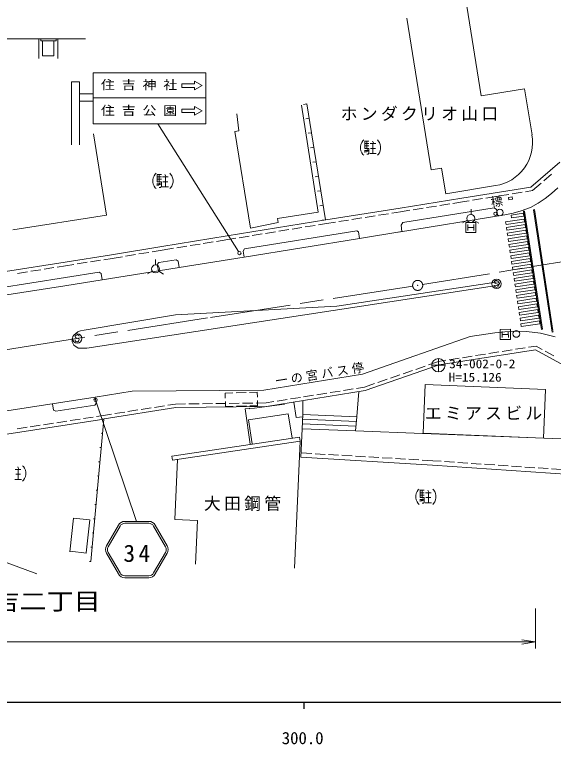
# Model space of a CAD drawing. Units: millimetres at full size, sheet at 1:1000; details may follow other scales. Extents: x 40000 to 680000, y 20000 to 380000.
# Drawn here: x 324878 to 405240, y 198715 to 307557 of the extents above; entities that cross this region are included whole.
import ezdxf
from ezdxf.enums import TextEntityAlignment as Align

# ---------------------------------------------------------------- set-up
doc = ezdxf.new("R2010")
doc.units = ezdxf.units.MM
doc.header["$LTSCALE"] = 1000
doc.linetypes.add('CHAIN', pattern=[18.5, 12, -1.5, 3.5, -1.5])
for name, color, linetype, lineweight in [('M-BGD', 7, 'Continuous', 13), ('M-BMK', 2, 'CHAIN', 13), ('M-BMK-SRVR', 3, 'Continuous', 13), ('M-STR-HTXT', 7, 'Continuous', 13), ('M-STR-STRC', 7, 'Continuous', 13), ('M-TTL-BAND', 7, 'Continuous', 25)]:
    doc.layers.add(name, color=color, linetype=linetype, lineweight=lineweight)
doc.layers.add('M-BMK-HTXT', color=7, linetype='Continuous')
doc.styles.add('ＭＳ ゴシック', font='')
doc.styles.get('ＭＳ ゴシック').set_extended_font_data('MS Gothic')

# ---------------------------------------------------------------- blocks, each defined once
blk = doc.blocks.new('open_arrow')
at = {"color": 0, "linetype": 'Continuous', "lineweight": -2}
blk.add_lwpolyline([(7.5, 1.25), (0, 0), (7.5, -1.25)], dxfattribs=at)

msp = doc.modelspace()

# ---------------------------------------------------------------- linework, layer by layer
at = {"layer": 'M-BGD'}
for p, q in [((394468, 295462), (392306, 308816)), ((383367, 307027), (387028, 284422)), ((317312, 303948), (328512, 303948)), ((328512, 303948), (328770, 303948)), ((328512, 303948), (328512, 301009)), ((328770, 303948), (328770, 303651)), ((331061, 303948), (328770, 303948)), ((331312, 303948), (331061, 303948)), ((331061, 303948), (331061, 303651)), ((331312, 303948), (331312, 301023)), ((331312, 303948), (335464, 303948)), ((331061, 303651), (328770, 303651)), ((329059, 301418), (329059, 303651)), ((330732, 301418), (330732, 303651)), ((330732, 301418), (329059, 301418)), ((400933, 296462), (394468, 295462)), ((402061, 289614), (400933, 296462)), ((370146, 278110), (367660, 294029)), ((368460, 294248), (367967, 294168)), ((371253, 276973), (368460, 294248)), ((358012, 292777), (358341, 290228)), ((368809, 292089), (368316, 292009)), ((338572, 277666), (336640, 289791)), ((357736, 290130), (358341, 290228)), ((360078, 275728), (357736, 290130)), ((369158, 289929), (368665, 289850)), ((376648, 288501), (376528, 288201)), ((376828, 288741), (376648, 288501)), ((376948, 288861), (376828, 288741)), ((377728, 288681), (377128, 288681)), ((377128, 288681), (377128, 287601)), ((377428, 288681), (377428, 287601)), ((378268, 288681), (378448, 288321)), ((378988, 288861), (379108, 288741)), ((379108, 288741), (379288, 288501)), ((379288, 288501), (379408, 288201)), ((369508, 287770), (369014, 287690)), ((376528, 288201), (376468, 287901)), ((376468, 287901), (376468, 287541)), ((376468, 287541), (376528, 287241)), ((377128, 288321), (377728, 288321)), ((377128, 287961), (377728, 287961)), ((377128, 287601), (377728, 287601)), ((377128, 287361), (377128, 287001)), ((377248, 287361), (377308, 287061)), ((377368, 287361), (377488, 287121)), ((377488, 287421), (377608, 287181)), ((377728, 287601), (377728, 286881)), ((377908, 288321), (378748, 288321)), ((377968, 287601), (378688, 287601)), ((378328, 288321), (378328, 286821)), ((379408, 288201), (379468, 287901)), ((379468, 287541), (379408, 287241)), ((379468, 287901), (379468, 287541)), ((376528, 287241), (376648, 286941)), ((376648, 286941), (376828, 286701)), ((376828, 286701), (376948, 286581)), ((377608, 286761), (377428, 286761)), ((377728, 286881), (377608, 286761)), ((378808, 286821), (377848, 286821)), ((379108, 286701), (378988, 286581)), ((379288, 286941), (379108, 286701)), ((379408, 287241), (379288, 286941)), ((369857, 285611), (369363, 285531)), ((406207, 285546), (401877, 281801)), ((387028, 284422), (388559, 284671)), ((389193, 280826), (388559, 284671)), ((345565, 283229), (345505, 282929)), ((345685, 283529), (345565, 283229)), ((345865, 283769), (345685, 283529)), ((345985, 283889), (345865, 283769)), ((346765, 283709), (346165, 283709)), ((346165, 283709), (346165, 282629)), ((346165, 283349), (346765, 283349)), ((346465, 283709), (346465, 282629)), ((346945, 283349), (347785, 283349)), ((347305, 283709), (347485, 283349)), ((347365, 283349), (347365, 281849)), ((348025, 283889), (348145, 283769)), ((348145, 283769), (348325, 283529)), ((348325, 283529), (348445, 283229)), ((348445, 283229), (348505, 282929)), ((370206, 283451), (369712, 283372)), ((404936, 283746), (403801, 282765)), ((345505, 282929), (345505, 282569)), ((345505, 282569), (345565, 282269)), ((345565, 282269), (345685, 281969)), ((345685, 281969), (345865, 281729)), ((346165, 282989), (346765, 282989)), ((346165, 282629), (346765, 282629)), ((346165, 282389), (346165, 282029)), ((346285, 282389), (346345, 282089)), ((346405, 282389), (346525, 282149)), ((346525, 282449), (346645, 282209)), ((346765, 281909), (346645, 281789)), ((346765, 282629), (346765, 281909)), ((347005, 282629), (347725, 282629)), ((348325, 281969), (348145, 281729)), ((348445, 282269), (348325, 281969)), ((348505, 282569), (348445, 282269)), ((348505, 282929), (348505, 282569)), ((396610, 282048), (389193, 280826)), ((403423, 282438), (402110, 281302)), ((345865, 281729), (345985, 281609)), ((346645, 281789), (346465, 281789)), ((347845, 281849), (346885, 281849)), ((348145, 281729), (348025, 281609)), ((370555, 281292), (370061, 281212)), ((401877, 281801), (391577, 280158)), ((400588, 281058), (399107, 280820)), ((402110, 281302), (401082, 281137)), ((403987, 280125), (404975, 280880)), ((404975, 280880), (405913, 281743)), ((382362, 278686), (391577, 280158)), ((392690, 279790), (391662, 279625)), ((394664, 280107), (393183, 279869)), ((396639, 280424), (395158, 280186)), ((398614, 280741), (397133, 280503)), ((399094, 280382), (398541, 280302)), ((398541, 280302), (398593, 279939)), ((398593, 279939), (399147, 280019)), ((399147, 280019), (399094, 280382)), ((402954, 279433), (403987, 280125)), ((370904, 279133), (370411, 279053)), ((371312, 276928), (382362, 278686)), ((396405, 278731), (382774, 276566)), ((384339, 278455), (385820, 278692)), ((386314, 278770), (387795, 279007)), ((388289, 279086), (389770, 279323)), ((390264, 279401), (391662, 279625)), ((396405, 278731), (396757, 278506)), ((400422, 278269), (401838, 278790)), ((401838, 278790), (402954, 279433)), ((324612, 275441), (338572, 277666)), ((364068, 277160), (370146, 278110)), ((377169, 277313), (378650, 277549)), ((379144, 277627), (380626, 277863)), ((381119, 277942), (382447, 278153)), ((382145, 275109), (398005, 277670)), ((382447, 278153), (383845, 278376)), ((392952, 277761), (392995, 278560)), ((396757, 278506), (396956, 277501)), ((398005, 277670), (399223, 277950)), ((399223, 277950), (400422, 278269)), ((400938, 278246), (400790, 278223)), ((402399, 278468), (402251, 278446)), ((356590, 274543), (371312, 276928)), ((360078, 275728), (364191, 276533)), ((364191, 276533), (364068, 277160)), ((371253, 276973), (370760, 276894)), ((371397, 276395), (372725, 276606)), ((373219, 276685), (374700, 276920)), ((375194, 276999), (376675, 277235)), ((382536, 276151), (382774, 276566)), ((392391, 276878), (391687, 276498)), ((393436, 276857), (394125, 276451)), ((364283, 275242), (365764, 275482)), ((366258, 275562), (367738, 275802)), ((368232, 275882), (369713, 276122)), ((370206, 276202), (371397, 276395)), ((382658, 275190), (382536, 276151)), ((346823, 272962), (356590, 274543)), ((358361, 274283), (359841, 274523)), ((359167, 272615), (375900, 275326)), ((360335, 274603), (361816, 274843)), ((362309, 274923), (363790, 275163)), ((375900, 275326), (376161, 275135)), ((376161, 275135), (376313, 274161)), ((376313, 274161), (382658, 275190)), ((351052, 273100), (352533, 273339)), ((353027, 273419), (354507, 273659)), ((355001, 273739), (356676, 274010)), ((356676, 274010), (357867, 274203)), ((359114, 271394), (376313, 274161)), ((339341, 271739), (346823, 272962)), ((345390, 272180), (346910, 272429)), ((346910, 272429), (348585, 272700)), ((349078, 272780), (350559, 273020)), ((358966, 272287), (359167, 272615)), ((359114, 271394), (358966, 272287)), ((332396, 270627), (339341, 271739)), ((338177, 271005), (339429, 271206)), ((339429, 271206), (340949, 271454)), ((341442, 271535), (342922, 271777)), ((343416, 271858), (344896, 272100)), ((345906, 270226), (345914, 271026)), ((349404, 269851), (359114, 271394)), ((323512, 269228), (332396, 270627)), ((331249, 269900), (332482, 270094)), ((332482, 270094), (333733, 270295)), ((334227, 270374), (335708, 270611)), ((336202, 270690), (337683, 270926)), ((346151, 270300), (346374, 270584)), ((346320, 269337), (346151, 270300)), ((346374, 270584), (348993, 270996)), ((348993, 270996), (349270, 270808)), ((349270, 270808), (349404, 269851)), ((317376, 265965), (337478, 269145)), ((325322, 268967), (326804, 269200)), ((327298, 269278), (328780, 269511)), ((329274, 269589), (330755, 269822)), ((337478, 269145), (337775, 268943)), ((337775, 268943), (337934, 267998)), ((337934, 267998), (346320, 269337)), ((345391, 269307), (344714, 268882)), ((346320, 269337), (349404, 269851)), ((346398, 269292), (347062, 268846)), ((332393, 267110), (337934, 267998)), ((318418, 264923), (332393, 267110)), ((335674, 257820), (397096, 267188)), ((396989, 267712), (372914, 264060)), ((372914, 264060), (348897, 262762)), ((348897, 262762), (335230, 260477)), ((396494, 260118), (397977, 260243)), ((397977, 260243), (399537, 260325)), ((399537, 260325), (401239, 260292)), ((401239, 260292), (403301, 260029)), ((382585, 255970), (392814, 259556)), ((392814, 259556), (396494, 260118)), ((403301, 260029), (405523, 259498)), ((402645, 258125), (401543, 257951)), ((403569, 257619), (402645, 258125)), ((402549, 257574), (388224, 255305)), ((395123, 256934), (393642, 256700)), ((397098, 257247), (395617, 257013)), ((399074, 257560), (397592, 257325)), ((401049, 257873), (399568, 257638)), ((411465, 252688), (402549, 257574)), ((405323, 256658), (404008, 257379)), ((376767, 253915), (382585, 255970)), ((388095, 255821), (386590, 255301)), ((389197, 255996), (388095, 255821)), ((391172, 256309), (389691, 256074)), ((393148, 256622), (391666, 256387)), ((388224, 255305), (377182, 251486)), ((386118, 255137), (384700, 254647)), ((362034, 251540), (376767, 253915)), ((382337, 253830), (380920, 253340)), ((384227, 254484), (382810, 253993)), ((378557, 252522), (377052, 252002)), ((380447, 253176), (379030, 252686)), ((342438, 251374), (362034, 251540)), ((377182, 251486), (362427, 249115)), ((375394, 251735), (373913, 251497)), ((377052, 252002), (375887, 251815)), ((386131, 252369), (385836, 245139)), ((386131, 252369), (404064, 251637)), ((404064, 251637), (403769, 244407)), ((336911, 250519), (322247, 248259)), ((337060, 249570), (336911, 250519)), ((336912, 250514), (342438, 251374)), ((357427, 251145), (356283, 251114)), ((356283, 251114), (356304, 250356)), ((359426, 251199), (357926, 251158)), ((361069, 251244), (359926, 251213)), ((361090, 250487), (361069, 251244)), ((367495, 250466), (366014, 250228)), ((369470, 250784), (367989, 250546)), ((371444, 251101), (369963, 250863)), ((373419, 251418), (371938, 251180)), ((376217, 251331), (375913, 247625)), ((330689, 248577), (330540, 249526)), ((331023, 248413), (336823, 249308)), ((336823, 249308), (337060, 249570)), ((348894, 249482), (347716, 249296)), ((350388, 249500), (348894, 249482)), ((352388, 249524), (350888, 249506)), ((354388, 249548), (352888, 249530)), ((356388, 249573), (354888, 249554)), ((356318, 249856), (356338, 249098)), ((358388, 249597), (356888, 249579)), ((360387, 249621), (358888, 249603)), ((365145, 249481), (359929, 248771)), ((362381, 249645), (360887, 249627)), ((361124, 249229), (361103, 249987)), ((363546, 249832), (362381, 249645)), ((365520, 250149), (364039, 249911)), ((365151, 249566), (365145, 249481)), ((366882, 247467), (366527, 249775)), ((367876, 249984), (367858, 247924)), ((330689, 248577), (331023, 248413)), ((348939, 248953), (338225, 247260)), ((341296, 248281), (339814, 248047)), ((343271, 248594), (341790, 248359)), ((345247, 248906), (343765, 248672)), ((347222, 249218), (345741, 248984)), ((362427, 249115), (348939, 248953)), ((356338, 249098), (357482, 249130)), ((357981, 249143), (359481, 249184)), ((359921, 248840), (359284, 248740)), ((359284, 248740), (360025, 243481)), ((359929, 248771), (359921, 248840)), ((359981, 249198), (361124, 249229)), ((321849, 244720), (338200, 247229)), ((333155, 247001), (334637, 247229)), ((335132, 247304), (336614, 247532)), ((336245, 225985), (338200, 247229)), ((337108, 247608), (338118, 247763)), ((338200, 247229), (338001, 247247)), ((339320, 247969), (338142, 247783)), ((365693, 248014), (359774, 247115)), ((359774, 247115), (360320, 243522)), ((366275, 244374), (365693, 248014)), ((367846, 247580), (366882, 247467)), ((367858, 247924), (367784, 245793)), ((367834, 247214), (375848, 246887)), ((375907, 247579), (367858, 247924)), ((375730, 245505), (375907, 247579)), ((325247, 245788), (326730, 246015)), ((327224, 246091), (328707, 246318)), ((329201, 246394), (330684, 246622)), ((331178, 246698), (332661, 246925)), ((367809, 246504), (375789, 246196)), ((338004, 245105), (337805, 245123)), ((367784, 245793), (367590, 241549)), ((367784, 245793), (375730, 245505)), ((385702, 245090), (375730, 245505)), ((385702, 245090), (408048, 244209)), ((385836, 245139), (403769, 244407)), ((367367, 244526), (348320, 241683)), ((348406, 241104), (367453, 243948)), ((366610, 224983), (367453, 243948)), ((367453, 243948), (367367, 244526)), ((337809, 242980), (337610, 242998)), ((348320, 241683), (348406, 241104)), ((367628, 242188), (369212, 242094)), ((369711, 242064), (371209, 241975)), ((371708, 241946), (373205, 241857)), ((373704, 241827), (375202, 241738)), ((375701, 241709), (377198, 241620)), ((337613, 240856), (337414, 240874)), ((349191, 241221), (348780, 232280)), ((367590, 241549), (387229, 240383)), ((377697, 241590), (379195, 241501)), ((379694, 241472), (381191, 241383)), ((381690, 241353), (383188, 241264)), ((383687, 241234), (385184, 241145)), ((385683, 241116), (387267, 241022)), ((387267, 241022), (388501, 240937)), ((389000, 240903), (390496, 240800)), ((390995, 240766), (392491, 240663)), ((392990, 240629), (394487, 240526)), ((324988, 239733), (325828, 239733)), ((325348, 240093), (325528, 239733)), ((325408, 239733), (325408, 238233)), ((326068, 240273), (326188, 240153)), ((326188, 240153), (326368, 239913)), ((326368, 239913), (326488, 239613)), ((326488, 239613), (326548, 239313)), ((387223, 240383), (412138, 238671)), ((394986, 240491), (396482, 240389)), ((396981, 240354), (398477, 240251)), ((398976, 240217), (400473, 240114)), ((400971, 240080), (402468, 239977)), ((402967, 239943), (404463, 239840)), ((404962, 239806), (406458, 239703)), ((325048, 239013), (325768, 239013)), ((326488, 238653), (326368, 238353)), ((326548, 238953), (326488, 238653)), ((326548, 239313), (326548, 238953)), ((337418, 238731), (337219, 238750)), ((325888, 238233), (324928, 238233)), ((326188, 238113), (326068, 237993)), ((326368, 238353), (326188, 238113)), ((337222, 236607), (337023, 236625)), ((384907, 236431), (384787, 236131)), ((385087, 236671), (384907, 236431)), ((385207, 236791), (385087, 236671)), ((385987, 236611), (385387, 236611)), ((385387, 236611), (385387, 235531)), ((385387, 236251), (385987, 236251)), ((385687, 236611), (385687, 235531)), ((386167, 236251), (387007, 236251)), ((386527, 236611), (386707, 236251)), ((386587, 236251), (386587, 234751)), ((387247, 236791), (387367, 236671)), ((387367, 236671), (387547, 236431)), ((387547, 236431), (387667, 236131)), ((384787, 236131), (384727, 235831)), ((384727, 235831), (384727, 235471)), ((384727, 235471), (384787, 235171)), ((384787, 235171), (384907, 234871)), ((385387, 235891), (385987, 235891)), ((385387, 235531), (385987, 235531)), ((385387, 235291), (385387, 234931)), ((385507, 235291), (385567, 234991)), ((385627, 235291), (385747, 235051)), ((385747, 235351), (385867, 235111)), ((385987, 235531), (385987, 234811)), ((386227, 235531), (386947, 235531)), ((387667, 235171), (387547, 234871)), ((387667, 236131), (387727, 235831)), ((387727, 235471), (387667, 235171)), ((387727, 235831), (387727, 235471)), ((337027, 234483), (336828, 234501)), ((384907, 234871), (385087, 234631)), ((385087, 234631), (385207, 234511)), ((385867, 234691), (385687, 234691)), ((385987, 234811), (385867, 234691)), ((387067, 234751), (386107, 234751)), ((387367, 234631), (387247, 234511)), ((387547, 234871), (387367, 234631)), ((333643, 232470), (333117, 227459)), ((336059, 232217), (333643, 232470)), ((336082, 232214), (335562, 227262)), ((336832, 232358), (336632, 232377)), ((348780, 232280), (352149, 232126)), ((351860, 225612), (352149, 232126)), ((336636, 230234), (336437, 230252)), ((335581, 227260), (333165, 227514)), ((336441, 228109), (336241, 228128)), ((319279, 227451), (328173, 224129)), ((336245, 225985), (336046, 226003))]:
    msp.add_line(p, q, dxfattribs=at)
msp.add_lwpolyline([(335674, 257820), (334340, 257804), (333714, 258271), (333457, 258737), (333444, 259232), (333729, 259755), (334306, 260239), (334710, 260388), (335230, 260477)], dxfattribs=at)
for centre, radius in [((392919, 277162), 600), ((396590, 277853), 250), ((397247, 278035), 500), ((345899, 269626), 600), ((399708, 259929), 500)]:
    msp.add_circle(centre, radius, dxfattribs=at)
for centre, radius, start, end in [((395602, 288506), 6536, 278.87555, 9.72784), ((396860, 267413), 326, 316.41031, 66.55367)]:
    msp.add_arc(centre, radius, start, end, dxfattribs=at)
at = {"layer": 'M-BMK'}
for p, q in [((413944, 271899), (385737, 267291)), ((384255, 267056), (353629, 262331)), ((353629, 262331), (310986, 255591))]:
    msp.add_line(p, q, dxfattribs=at)
for radius in [750, 30]:
    msp.add_circle((384996, 267170), radius, dxfattribs=at)
at = {"layer": 'M-BMK-SRVR'}
for p, q in [((388091, 256268), (388099, 254268)), ((387095, 255264), (389095, 255272))]:
    msp.add_line(p, q, dxfattribs=at)
msp.add_circle((388095, 255268), 1000, dxfattribs=at)
at = {"layer": 'M-STR-HTXT'}
for p, q in [((402549, 219000), (402549, 213000)), ((187086, 214000), (402549, 214000))]:
    msp.add_line(p, q, dxfattribs=at)
at = {"layer": 'M-STR-STRC'}
for p, q in [((336605, 298853), (336605, 291277)), ((336605, 298853), (353422, 298853)), ((353422, 298853), (353422, 291277)), ((333341, 297510), (334564, 297510)), ((333341, 297510), (333341, 288119)), ((334564, 288119), (334564, 297510)), ((349799, 297236), (351703, 297236)), ((349799, 296702), (349799, 297236)), ((351703, 297236), (351703, 297616)), ((351703, 297616), (352845, 296969)), ((351703, 296702), (349799, 296702)), ((352845, 296969), (351703, 296322)), ((351703, 296322), (351703, 296702)), ((334564, 295732), (336605, 295732)), ((336605, 295144), (353422, 295144)), ((336605, 294644), (334564, 294644)), ((349799, 293476), (351703, 293476)), ((349799, 292943), (349799, 293476)), ((351703, 292943), (349799, 292943)), ((351703, 293476), (351703, 293857)), ((351703, 293857), (352845, 293209)), ((352845, 293209), (351703, 292562)), ((351703, 292562), (351703, 292943)), ((336605, 291277), (353422, 291277)), ((358272, 272203), (346246, 291277)), ((398941, 277655), (400743, 277937)), ((399008, 277230), (398941, 277655)), ((400743, 277937), (400810, 277512)), ((400790, 278223), (403477, 260612)), ((403625, 260634), (400938, 278246)), ((402251, 278446), (405032, 260220)), ((402399, 278468), (405146, 260463)), ((392176, 275066), (392176, 276566)), ((392176, 276566), (393676, 276566)), ((393676, 276566), (393676, 275066)), ((400887, 277061), (398109, 276658)), ((398109, 276658), (398170, 276235)), ((398170, 276235), (400948, 276638)), ((400810, 277512), (399008, 277230)), ((400948, 276638), (400887, 277061)), ((392476, 276266), (392476, 275366)), ((392476, 275816), (393376, 275816)), ((393376, 276266), (393376, 275366)), ((398235, 275813), (401012, 276230)), ((398299, 275390), (398235, 275813)), ((401075, 275807), (398299, 275390)), ((401139, 275384), (398362, 274968)), ((401012, 276230), (401075, 275807)), ((401202, 274962), (401139, 275384)), ((393676, 275066), (392176, 275066)), ((398362, 274968), (398426, 274545)), ((398426, 274545), (401202, 274962)), ((398489, 274123), (401265, 274539)), ((401265, 274539), (401329, 274117)), ((398552, 273700), (398489, 274123)), ((401329, 274117), (398552, 273700)), ((401392, 273694), (398616, 273278)), ((398616, 273278), (398679, 272855)), ((398679, 272855), (401456, 273272)), ((401456, 273272), (401392, 273694)), ((398743, 272432), (401519, 272849)), ((398806, 272010), (398743, 272432)), ((401582, 272427), (398806, 272010)), ((401519, 272849), (401582, 272427)), ((401646, 272004), (398869, 271587)), ((398869, 271587), (398933, 271165)), ((398933, 271165), (401709, 271581)), ((401773, 271159), (398996, 270742)), ((401709, 271581), (401646, 272004)), ((401836, 270736), (401773, 271159)), ((398996, 270742), (399060, 270320)), ((399060, 270320), (401836, 270736)), ((399123, 269897), (401899, 270314)), ((401899, 270314), (401963, 269891)), ((399186, 269475), (399123, 269897)), ((401963, 269891), (399186, 269475)), ((402026, 269469), (399250, 269052)), ((399250, 269052), (399313, 268629)), ((399313, 268629), (402090, 269046)), ((402090, 269046), (402026, 269469)), ((396535, 267830), (396445, 267733)), ((396627, 267895), (396535, 267830)), ((396743, 267919), (396627, 267895)), ((396824, 267907), (396743, 267919)), ((396925, 267857), (396824, 267907)), ((397002, 267804), (396925, 267857)), ((397026, 267726), (397002, 267804)), ((399377, 268207), (402153, 268624)), ((399440, 267784), (399377, 268207)), ((402217, 268201), (399440, 267784)), ((402280, 267778), (399503, 267362)), ((402153, 268624), (402217, 268201)), ((402343, 267356), (402280, 267778)), ((396436, 267111), (396409, 267188)), ((396445, 267733), (396434, 267654)), ((396434, 267654), (396494, 267526)), ((396495, 266987), (396436, 267111)), ((396494, 267526), (396600, 267475)), ((396567, 266936), (396495, 266987)), ((396669, 266883), (396567, 266936)), ((396600, 267475), (396972, 267343)), ((396753, 266871), (396669, 266883)), ((396871, 266891), (396753, 266871)), ((396958, 266958), (396871, 266891)), ((397008, 267063), (396958, 266958)), ((396972, 267343), (397029, 267222)), ((397029, 267222), (397008, 267063)), ((399503, 267362), (399567, 266939)), ((399567, 266939), (402343, 267356)), ((399630, 266517), (402407, 266933)), ((402407, 266933), (402470, 266511)), ((399694, 266094), (399630, 266517)), ((402470, 266511), (399694, 266094)), ((402534, 266088), (399757, 265672)), ((399757, 265672), (399820, 265249)), ((399820, 265249), (402597, 265666)), ((402597, 265666), (402534, 266088)), ((399884, 264826), (402660, 265243)), ((399947, 264404), (399884, 264826)), ((402724, 264821), (399947, 264404)), ((402660, 265243), (402724, 264821)), ((402787, 264398), (400011, 263981)), ((400011, 263981), (400074, 263559)), ((400074, 263559), (402851, 263975)), ((402914, 263553), (400137, 263136)), ((402851, 263975), (402787, 264398)), ((402977, 263130), (402914, 263553)), ((400137, 263136), (400201, 262714)), ((400201, 262714), (402977, 263130)), ((403041, 262708), (400264, 262291)), ((403104, 262285), (403041, 262708)), ((400264, 262291), (400328, 261869)), ((400328, 261869), (403104, 262285)), ((400391, 261446), (403168, 261863)), ((400454, 261023), (400391, 261446)), ((403231, 261440), (400454, 261023)), ((403168, 261863), (403231, 261440)), ((397316, 260617), (398816, 260620)), ((397319, 259117), (397316, 260617)), ((397617, 260318), (397618, 259418)), ((398517, 260319), (398518, 259419)), ((398816, 260620), (398819, 259120)), ((403625, 260634), (403477, 260612)), ((405032, 260220), (405180, 260242)), ((405180, 260242), (405172, 260296)), ((333898, 258983), (333871, 259060)), ((333908, 259605), (333897, 259526)), ((333897, 259526), (333957, 259398)), ((333998, 259702), (333908, 259605)), ((333957, 259398), (334062, 259347)), ((334090, 259767), (333998, 259702)), ((334062, 259347), (334435, 259215)), ((334206, 259791), (334090, 259767)), ((334287, 259779), (334206, 259791)), ((334388, 259729), (334287, 259779)), ((334465, 259677), (334388, 259729)), ((334435, 259215), (334491, 259094)), ((334489, 259598), (334465, 259677)), ((334491, 259094), (334470, 258935)), ((398819, 259120), (397319, 259117)), ((397618, 259868), (398518, 259869)), ((333957, 258859), (333898, 258983)), ((334030, 258808), (333957, 258859)), ((334132, 258755), (334030, 258808)), ((334216, 258743), (334132, 258755)), ((334333, 258763), (334216, 258743)), ((334421, 258831), (334333, 258763)), ((334470, 258935), (334421, 258831)), ((336949, 250087), (343063, 231978)), ((344885, 231978), (341328, 231978)), ((340358, 231418), (338580, 228338)), ((338823, 228198), (340601, 231278)), ((341328, 231698), (344885, 231698)), ((345612, 231278), (347391, 228198)), ((347633, 228338), (345855, 231418)), ((338580, 227218), (340358, 224138)), ((340601, 224278), (338823, 227358)), ((347391, 227358), (345612, 224278)), ((345855, 224138), (347633, 227218)), ((344885, 223858), (341328, 223858)), ((344885, 223578), (341328, 223578))]:
    msp.add_line(p, q, dxfattribs=at)
for centre, radius in [((358407, 271989), 250), ((396766, 267393), 700), ((334228, 259265), 700), ((336949, 250087), 250)]:
    msp.add_circle(centre, radius, dxfattribs=at)
for centre, radius, start, end in [((341328, 230858), 1120, 90, 150), ((344885, 230858), 1120, 30, 90), ((341328, 230858), 840, 90, 150), ((344885, 230858), 840, 30, 90), ((339550, 227778), 1120, 150, 210), ((339550, 227778), 840, 150, 210), ((346663, 227778), 840, 330, 30.00002), ((346663, 227778), 1120, 330, 30), ((341328, 224698), 840, 210, 270), ((344885, 224698), 840, 270, 330), ((341328, 224698), 1120, 210, 270), ((344885, 224698), 1120, 270, 330)]:
    msp.add_arc(centre, radius, start, end, dxfattribs=at)
at = {"layer": 'M-TTL-BAND'}
for p, q in [((40000, 205000), (579000, 205000)), ((368000, 205000), (368000, 204000))]:
    msp.add_line(p, q, dxfattribs=at)

# ---------------------------------------------------------------- block references
at = {"layer": 'M-STR-HTXT', "xscale": 267, "yscale": 267, "rotation": 180}
msp.add_blockref('open_arrow', (402549, 214000), dxfattribs=at)

# ---------------------------------------------------------------- texts
at = {"layer": 'M-BGD', "style": 'ＭＳ ゴシック'}
msp.add_text('標', height=1320, rotation=9.039, dxfattribs=at).set_placement((396064, 278496), align=Align.BOTTOM_LEFT)
at = {"layer": 'M-BGD', "char_height": 1833, "attachment_point": 7, "style": 'ＭＳ ゴシック'}
for s, insert in [('\\T1.2;ホンダクリオ山口', (373510, 291698)), ('\\T1.2;エミアスビル', (386062, 247108)), ('\\T1.2;大田鋼管', (353123, 233525))]:
    msp.add_mtext(s, dxfattribs=dict(at, insert=insert))
at = {"layer": 'M-BGD', "insert": (363921, 252078), "char_height": 1320, "attachment_point": 7, "rotation": 9.1, "style": 'ＭＳ ゴシック'}
msp.add_mtext('\\T1.28;一の宮バス停', dxfattribs=at)
at = {"layer": 'M-BMK-HTXT', "style": 'ＭＳ ゴシック', "width": 1.15}
msp.add_text('一の宮住吉二丁目', height=2566, dxfattribs=at).set_placement((305500, 218000), align=Align.BOTTOM_LEFT)
at = {"layer": 'M-BMK-SRVR', "style": 'ＭＳ ゴシック', "width": 1.1}
for s, p in [('34-002-0-2', (389693, 254418)), ('H=15.126', (389616, 252419))]:
    msp.add_text(s, height=1320, dxfattribs=at).set_placement(p, align=Align.BOTTOM_LEFT)
at = {"layer": 'M-STR-STRC', "style": 'ＭＳ ゴシック', "width": 1.15}
for s, p in [('住 吉 神 社', (337753, 296027)), ('住 吉 公 園', (337753, 292181))]:
    msp.add_text(s, height=1320, dxfattribs=at).set_placement(p, align=Align.BOTTOM_LEFT)
at = {"layer": 'M-STR-STRC', "insert": (341107, 225897), "char_height": 2566, "attachment_point": 7, "style": 'ＭＳ ゴシック'}
msp.add_mtext('\\T1.29;34', dxfattribs=at)
at = {"layer": 'M-TTL-BAND', "style": 'ＭＳ ゴシック'}
msp.add_text('300.0', height=1833, dxfattribs=at).set_placement((367844, 198195), align=Align.BOTTOM_CENTER)

doc.saveas('drawing.dxf')
